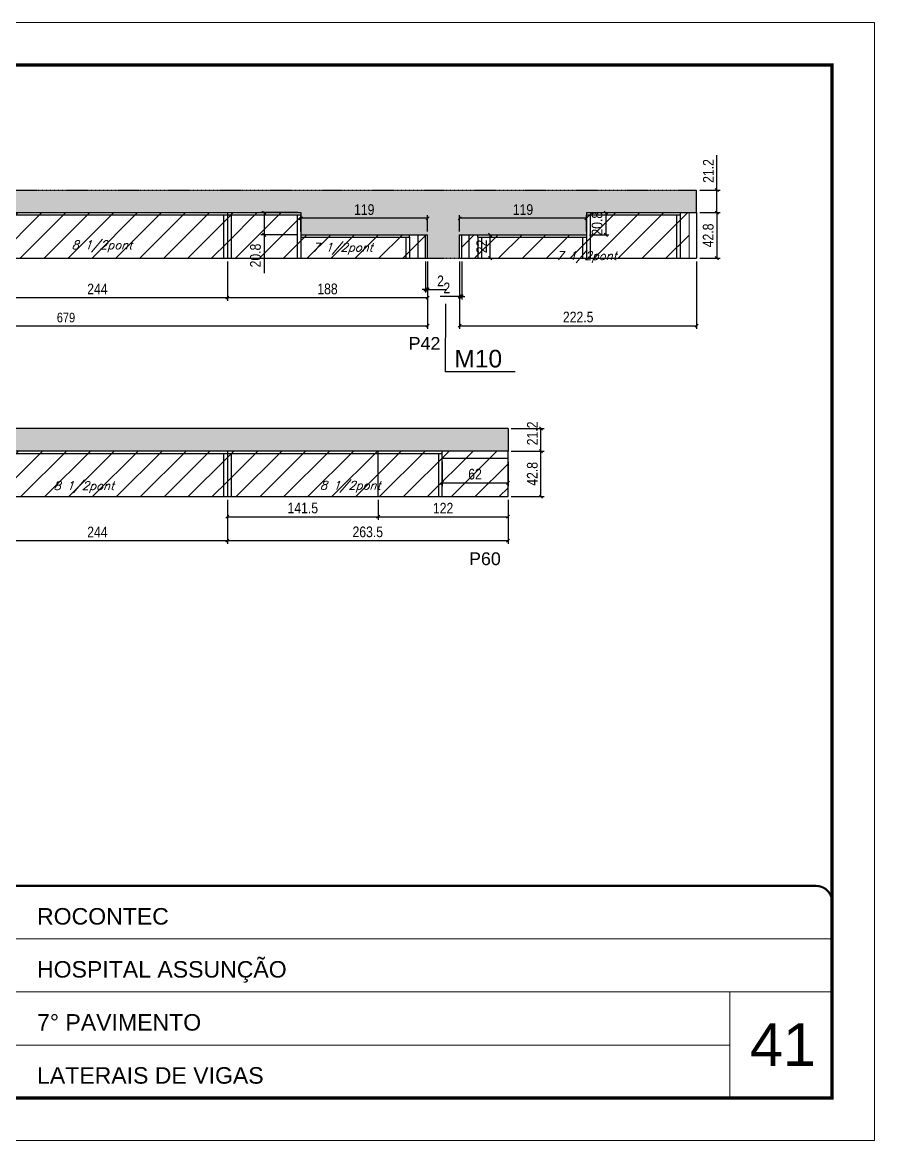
# Model space of a CAD drawing. Extents: x -20960 to -5926, y -2106 to 21915.
# Drawn here: x -11522 to -10722, y 9380 to 10430 of the extents above; entities that cross this region are included whole.
import ezdxf

# ---------------------------------------------------------------- set-up
doc = ezdxf.new("R2010")
doc.units = 0
doc.linetypes.add('CONTINUO', pattern=[0])
doc.linetypes.add('DASHED', pattern=[0.75, 0.5, -0.25])
for name, color, linetype in [('5', 5, 'Continuous'), ('COTA', 241, 'Continuous'), ('NOMENCLATURA', 7, 'Continuous'), ('Painéis', 200, 'Continuous'), ('SARR_2.2x7', 40, 'Continuous'), ('SARR_3.5x7', 81, 'Continuous'), ('texto', 7, 'Continuous')]:
    doc.layers.add(name, color=color, linetype=linetype)
for name, color, linetype, lineweight in [('CARIMBO', 255, 'Continuous', 9), ('Folhas', 255, 'Continuous', 9), ('Hachura', 251, 'Continuous', 9), ('Sarr 2.2x7', 40, 'Continuous', 9), ('SARRAFO DE PRESSAO', 251, 'DASHED', 9)]:
    doc.layers.add(name, color=color, linetype=linetype, lineweight=lineweight)
doc.styles.add('ARIAL', font='arial.ttf')
doc.styles.add('COTA TECNICA', font='techl___.ttf', dxfattribs={"height": 10})
doc.styles.add('COTA TECNICA-50', font='techl___.ttf', dxfattribs={"height": 9})
doc.styles.add('Romans', font='romans.shx')
doc.styles.get("Standard").update_dxf_attribs({"font": 'arial.ttf'})
doc.dimstyles.new('COTA PAINEL-50', dxfattribs={"dimtxt": 9, "dimasz": 3, "dimexe": 3, "dimexo": 3, "dimgap": 3, "dimtad": 1, "dimdec": 1, "dimzin": 12, "dimdsep": 46, "dimtxsty": 'COTA TECNICA-50', "dimblk1": 'OBLIQUE', "dimblk2": 'OBLIQUE', "dimsah": 1, "dimcen": 0.9, "dimclrd": 4, "dimclre": 4, "dimclrt": 240, "dimadec": 1, "dimazin": 3, "dimtfac": 1, "dimtdec": 1, "dimtmove": 0, "dimatfit": 3, "dimfxl": 1, "dimtolj": 1, "dimtzin": 12, "dimarcsym": 0})
doc.dimstyles.new('PAINEL', dxfattribs={"dimtxt": 10, "dimasz": 3, "dimexe": 3, "dimexo": 3, "dimgap": 3, "dimtad": 1, "dimdec": 1, "dimzin": 12, "dimdsep": 46, "dimtxsty": 'COTA TECNICA', "dimblk1": 'OBLIQUE', "dimblk2": 'OBLIQUE', "dimsah": 1, "dimcen": 0.9, "dimclrd": 4, "dimclre": 4, "dimclrt": 240, "dimadec": 1, "dimazin": 3, "dimtfac": 1, "dimtdec": 1, "dimtmove": 0, "dimatfit": 3, "dimfxl": 1, "dimtolj": 1, "dimtzin": 12, "dimarcsym": 0})

# ---------------------------------------------------------------- blocks, each defined once
blk = doc.blocks.new('9999999999')
at = {"color": 30, "linetype": 'CONTINUO'}
for p, q in [((98564.6, 34379.6), (99584, 34379.6)), ((98564.6, 34329.8), (99488, 34329.8)), ((99584, 34329.8), (99488, 34329.8)), ((99488, 34329.8), (99488, 34230.2)), ((98564.6, 34280), (99488, 34280))]:
    blk.add_line(p, q, dxfattribs=at)
at = {"color": 30, "linetype": 'CONTINUO', "const_width": 2}
blk.add_lwpolyline([(99584, 34230.2), (99584, 34414.4, 0.414214), (99569, 34429.4), (98229, 34429.4, 0.414214), (98214, 34414.4), (98214, 34245.2, 0.414214), (98229, 34230.2), (99584, 34230.2)], format="xyb", dxfattribs=at)
at = {"layer": 'Folhas'}
blk.add_lwpolyline([(98139, 34190.2), (99624, 34190.2), (99624, 35240.2), (98139, 35240.2)], close=True, dxfattribs=at)
at = {"layer": 'Folhas', "color": 30, "const_width": 3}
blk.add_lwpolyline([(98214, 34230.2), (99584, 34230.2), (99584, 35200.2), (98214, 35200.2)], close=True, dxfattribs=at)
at = {"color": 7, "linetype": 'Continuous', "ltscale": 5, "style": 'ARIAL'}
for s, height, p in [('ROCONTEC', 15.48, (98837.7, 34393.1)), ('HOSPITAL ASSUNÇÃO', 15.483, (98837.7, 34343.3)), ('7° PAVIMENTO', 15.483, (98837.7, 34293.5)), ('LATERAIS DE VIGAS', 15.483, (98837.7, 34243.7))]:
    blk.add_text(s, height=height, dxfattribs=at).set_placement(p)
blk = doc.blocks.new('_Oblique')
at = {"color": 0, "linetype": 'ByBlock', "lineweight": -2}
blk.add_line((-0.5, -0.5), (0.5, 0.5), dxfattribs=at)
blk = doc.blocks.new('*D1650')
at = {"layer": 'COTA', "color": 4, "linetype": 'ByBlock', "lineweight": -2, "transparency": 16777216}
for p, q in [((-11329.6, 10205.2), (-11329.6, 10168.2)), ((-11141.6, 10205.2), (-11141.6, 10168.2)), ((-11329.6, 10171.2), (-11141.6, 10171.2))]:
    blk.add_line(p, q, dxfattribs=at)
at = {"layer": 'Defpoints', "color": 0, "linetype": 'ByBlock', "transparency": 16777216}
for p in [(-11329.6, 10208.2), (-11141.6, 10208.2), (-11141.6, 10171.2)]:
    blk.add_point(p, dxfattribs=at)
at = {"layer": 'COTA', "color": 4, "linetype": 'ByBlock', "lineweight": -2, "transparency": 16777216, "xscale": 3, "yscale": 3, "zscale": 3, "rotation": 180}
blk.add_blockref('_Oblique', (-11329.6, 10171.2), dxfattribs=at)
at = {"layer": 'COTA', "color": 4, "linetype": 'ByBlock', "lineweight": -2, "transparency": 16777216, "xscale": 3, "yscale": 3, "zscale": 3}
blk.add_blockref('_Oblique', (-11141.6, 10171.2), dxfattribs=at)
at = {"layer": 'COTA', "color": 240, "linetype": 'ByBlock', "transparency": 16777216, "insert": (-11235.6, 10179.3), "char_height": 10, "attachment_point": 5, "style": 'COTA TECNICA'}
blk.add_mtext('\\A1;188', dxfattribs=at)
blk = doc.blocks.new('*D1422')
at = {"layer": 'COTA', "color": 4, "linetype": 'ByBlock', "lineweight": -2, "transparency": 16777216}
for p, q in [((-11111.6, 10205.2), (-11111.6, 10141.8)), ((-10889.1, 10205.2), (-10889.1, 10141.8)), ((-11111.6, 10144.8), (-10889.1, 10144.8))]:
    blk.add_line(p, q, dxfattribs=at)
at = {"layer": 'Defpoints', "color": 0, "linetype": 'ByBlock', "transparency": 16777216}
for p in [(-11111.6, 10208.2), (-10889.1, 10208.2), (-10889.1, 10144.8)]:
    blk.add_point(p, dxfattribs=at)
at = {"layer": 'COTA', "color": 4, "linetype": 'ByBlock', "lineweight": -2, "transparency": 16777216, "xscale": 3, "yscale": 3, "zscale": 3, "rotation": 180}
blk.add_blockref('_Oblique', (-11111.6, 10144.8), dxfattribs=at)
at = {"layer": 'COTA', "color": 4, "linetype": 'ByBlock', "lineweight": -2, "transparency": 16777216, "xscale": 3, "yscale": 3, "zscale": 3}
blk.add_blockref('_Oblique', (-10889.1, 10144.8), dxfattribs=at)
at = {"layer": 'COTA', "color": 240, "linetype": 'ByBlock', "transparency": 16777216, "insert": (-11000.3, 10152.9), "char_height": 10, "attachment_point": 5, "style": 'COTA TECNICA'}
blk.add_mtext('\\A1;222.5', dxfattribs=at)
blk = doc.blocks.new('*D1651')
at = {"layer": 'COTA', "color": 4, "linetype": 'ByBlock', "lineweight": -2, "transparency": 16777216}
for p, q in [((-10989.6, 10251), (-10971.4, 10251)), ((-10974.4, 10251), (-10974.4, 10230.2)), ((-10989.6, 10230.2), (-10971.4, 10230.2))]:
    blk.add_line(p, q, dxfattribs=at)
at = {"layer": 'Defpoints', "color": 0, "linetype": 'ByBlock', "transparency": 16777216}
for p in [(-10992.6, 10251), (-10992.6, 10230.2), (-10974.4, 10230.2)]:
    blk.add_point(p, dxfattribs=at)
at = {"layer": 'COTA', "color": 4, "linetype": 'ByBlock', "lineweight": -2, "transparency": 16777216, "xscale": 3, "yscale": 3, "zscale": 3}
for p, rotation in [((-10974.4, 10251), 90), ((-10974.4, 10230.2), 270)]:
    blk.add_blockref('_Oblique', p, dxfattribs=dict(at, rotation=rotation))
at = {"layer": 'COTA', "color": 240, "linetype": 'ByBlock', "transparency": 16777216, "insert": (-10982.5, 10240.6), "char_height": 10, "attachment_point": 5, "rotation": 90, "style": 'COTA TECNICA'}
blk.add_mtext('\\A1;20.8', dxfattribs=at)
blk = doc.blocks.new('*D1652')
at = {"layer": 'COTA', "color": 4, "linetype": 'ByBlock', "lineweight": -2, "transparency": 16777216}
for p, q in [((-11111.6, 10233.2), (-11111.6, 10248.7)), ((-10992.6, 10233.2), (-10992.6, 10248.7)), ((-10992.6, 10245.7), (-11111.6, 10245.7))]:
    blk.add_line(p, q, dxfattribs=at)
at = {"layer": 'Defpoints', "color": 0, "linetype": 'ByBlock', "transparency": 16777216}
for p in [(-11111.6, 10245.7), (-11111.6, 10230.2), (-10992.6, 10230.2)]:
    blk.add_point(p, dxfattribs=at)
at = {"layer": 'COTA', "color": 4, "linetype": 'ByBlock', "lineweight": -2, "transparency": 16777216, "xscale": 3, "yscale": 3, "zscale": 3, "rotation": 180}
blk.add_blockref('_Oblique', (-11111.6, 10245.7), dxfattribs=at)
at = {"layer": 'COTA', "color": 4, "linetype": 'ByBlock', "lineweight": -2, "transparency": 16777216, "xscale": 3, "yscale": 3, "zscale": 3}
blk.add_blockref('_Oblique', (-10992.6, 10245.7), dxfattribs=at)
at = {"layer": 'COTA', "color": 240, "linetype": 'ByBlock', "transparency": 16777216, "insert": (-11052.1, 10253.8), "char_height": 10, "attachment_point": 5, "style": 'COTA TECNICA'}
blk.add_mtext('\\A1;119', dxfattribs=at)
blk = doc.blocks.new('*D1653')
at = {"layer": 'COTA', "color": 4, "linetype": 'ByBlock', "lineweight": -2, "transparency": 16777216}
for p, q in [((-11143.6, 10205.2), (-11143.6, 10175.9)), ((-11141.6, 10205.2), (-11141.6, 10175.9)), ((-11143.6, 10178.9), (-11146.6, 10178.9)), ((-11143.6, 10178.9), (-11141.6, 10178.9)), ((-11141.6, 10178.9), (-11123.5, 10178.9))]:
    blk.add_line(p, q, dxfattribs=at)
at = {"layer": 'Defpoints', "color": 0, "linetype": 'ByBlock', "transparency": 16777216}
for p in [(-11143.6, 10208.2), (-11141.6, 10208.2), (-11141.6, 10178.9)]:
    blk.add_point(p, dxfattribs=at)
at = {"layer": 'COTA', "color": 4, "linetype": 'ByBlock', "lineweight": -2, "transparency": 16777216, "xscale": 3, "yscale": 3, "zscale": 3}
blk.add_blockref('_Oblique', (-11143.6, 10178.9), dxfattribs=at)
at = {"layer": 'COTA', "color": 4, "linetype": 'ByBlock', "lineweight": -2, "transparency": 16777216, "xscale": 3, "yscale": 3, "zscale": 3, "rotation": 180}
blk.add_blockref('_Oblique', (-11141.6, 10178.9), dxfattribs=at)
at = {"layer": 'COTA', "color": 240, "linetype": 'ByBlock', "transparency": 16777216, "insert": (-11129.5, 10186.9), "char_height": 10, "attachment_point": 5, "style": 'COTA TECNICA'}
blk.add_mtext('\\A1;2', dxfattribs=at)
blk = doc.blocks.new('*D1654')
at = {"layer": 'COTA', "color": 4, "linetype": 'ByBlock', "lineweight": -2, "transparency": 16777216}
for p, q in [((-11111.6, 10205.2), (-11111.6, 10169.3)), ((-11109.6, 10205.2), (-11109.6, 10169.3)), ((-11111.6, 10172.3), (-11129.7, 10172.3)), ((-11109.6, 10172.3), (-11111.6, 10172.3)), ((-11109.6, 10172.3), (-11106.6, 10172.3))]:
    blk.add_line(p, q, dxfattribs=at)
at = {"layer": 'Defpoints', "color": 0, "linetype": 'ByBlock', "transparency": 16777216}
for p in [(-11111.6, 10208.2), (-11109.6, 10208.2), (-11111.6, 10172.3)]:
    blk.add_point(p, dxfattribs=at)
at = {"layer": 'COTA', "color": 4, "linetype": 'ByBlock', "lineweight": -2, "transparency": 16777216, "xscale": 3, "yscale": 3, "zscale": 3}
blk.add_blockref('_Oblique', (-11111.6, 10172.3), dxfattribs=at)
at = {"layer": 'COTA', "color": 4, "linetype": 'ByBlock', "lineweight": -2, "transparency": 16777216, "xscale": 3, "yscale": 3, "zscale": 3, "rotation": 180}
blk.add_blockref('_Oblique', (-11109.6, 10172.3), dxfattribs=at)
at = {"layer": 'COTA', "color": 240, "linetype": 'ByBlock', "transparency": 16777216, "insert": (-11123.6, 10180.3), "char_height": 10, "attachment_point": 5, "style": 'COTA TECNICA'}
blk.add_mtext('\\A1;2', dxfattribs=at)
blk = doc.blocks.new('*D1655')
at = {"layer": 'COTA', "color": 4, "linetype": 'ByBlock', "lineweight": -2, "transparency": 16777216}
for p, q in [((-11260.6, 10233.2), (-11260.6, 10248.7)), ((-11141.6, 10233.2), (-11141.6, 10248.7)), ((-11141.6, 10245.7), (-11260.6, 10245.7))]:
    blk.add_line(p, q, dxfattribs=at)
at = {"layer": 'Defpoints', "color": 0, "linetype": 'ByBlock', "transparency": 16777216}
for p in [(-11260.6, 10245.7), (-11260.6, 10230.2), (-11141.6, 10230.2)]:
    blk.add_point(p, dxfattribs=at)
at = {"layer": 'COTA', "color": 4, "linetype": 'ByBlock', "lineweight": -2, "transparency": 16777216, "xscale": 3, "yscale": 3, "zscale": 3, "rotation": 180}
blk.add_blockref('_Oblique', (-11260.6, 10245.7), dxfattribs=at)
at = {"layer": 'COTA', "color": 4, "linetype": 'ByBlock', "lineweight": -2, "transparency": 16777216, "xscale": 3, "yscale": 3, "zscale": 3}
blk.add_blockref('_Oblique', (-11141.6, 10245.7), dxfattribs=at)
at = {"layer": 'COTA', "color": 240, "linetype": 'ByBlock', "transparency": 16777216, "insert": (-11201.1, 10253.8), "char_height": 10, "attachment_point": 5, "style": 'COTA TECNICA'}
blk.add_mtext('\\A1;119', dxfattribs=at)
blk = doc.blocks.new('*D1656')
at = {"layer": 'COTA', "color": 4, "linetype": 'ByBlock', "lineweight": -2, "transparency": 16777216}
for p, q in [((-11263.6, 10251), (-11298.1, 10251)), ((-11295.1, 10251), (-11295.1, 10230.2)), ((-11263.6, 10230.2), (-11298.1, 10230.2)), ((-11295.1, 10230.2), (-11295.1, 10194.2))]:
    blk.add_line(p, q, dxfattribs=at)
at = {"layer": 'Defpoints', "color": 0, "linetype": 'ByBlock', "transparency": 16777216}
for p in [(-11260.6, 10251), (-11295.1, 10230.2), (-11260.6, 10230.2)]:
    blk.add_point(p, dxfattribs=at)
at = {"layer": 'COTA', "color": 4, "linetype": 'ByBlock', "lineweight": -2, "transparency": 16777216, "xscale": 3, "yscale": 3, "zscale": 3}
for p, rotation in [((-11295.1, 10251), 90), ((-11295.1, 10230.2), 270)]:
    blk.add_blockref('_Oblique', p, dxfattribs=dict(at, rotation=rotation))
at = {"layer": 'COTA', "color": 240, "linetype": 'ByBlock', "transparency": 16777216, "insert": (-11303.2, 10210.7), "char_height": 10, "attachment_point": 5, "rotation": 90, "style": 'COTA TECNICA'}
blk.add_mtext('\\A1;20.8', dxfattribs=at)
blk = doc.blocks.new('*D1423')
at = {"layer": 'COTA', "color": 4, "linetype": 'ByBlock', "lineweight": -2, "transparency": 16777216}
for p, q in [((-10886.1, 10251), (-10867.1, 10251)), ((-10870.1, 10251), (-10870.1, 10208.2)), ((-10886.1, 10208.2), (-10867.1, 10208.2))]:
    blk.add_line(p, q, dxfattribs=at)
at = {"layer": 'Defpoints', "color": 0, "linetype": 'ByBlock', "transparency": 16777216}
for p in [(-10889.1, 10251), (-10889.1, 10208.2), (-10870.1, 10208.2)]:
    blk.add_point(p, dxfattribs=at)
at = {"layer": 'COTA', "color": 4, "linetype": 'ByBlock', "lineweight": -2, "transparency": 16777216, "xscale": 3, "yscale": 3, "zscale": 3}
for p, rotation in [((-10870.1, 10251), 90), ((-10870.1, 10208.2), 270)]:
    blk.add_blockref('_Oblique', p, dxfattribs=dict(at, rotation=rotation))
at = {"layer": 'COTA', "color": 240, "linetype": 'ByBlock', "transparency": 16777216, "insert": (-10878.2, 10229.6), "char_height": 10, "attachment_point": 5, "rotation": 90, "style": 'COTA TECNICA'}
blk.add_mtext('\\A1;42.8', dxfattribs=at)
blk = doc.blocks.new('*D1424')
at = {"layer": 'COTA', "color": 4, "linetype": 'ByBlock', "lineweight": -2, "transparency": 16777216}
for p, q in [((-10870.1, 10272.2), (-10870.1, 10304.9)), ((-10886.1, 10272.2), (-10867.1, 10272.2)), ((-10870.1, 10251), (-10870.1, 10272.2)), ((-10886.1, 10251), (-10867.1, 10251))]:
    blk.add_line(p, q, dxfattribs=at)
at = {"layer": 'Defpoints', "color": 0, "linetype": 'ByBlock', "transparency": 16777216}
for p in [(-10889.1, 10272.2), (-10870.1, 10272.2), (-10889.1, 10251)]:
    blk.add_point(p, dxfattribs=at)
at = {"layer": 'COTA', "color": 4, "linetype": 'ByBlock', "lineweight": -2, "transparency": 16777216, "xscale": 3, "yscale": 3, "zscale": 3}
for p, rotation in [((-10870.1, 10272.2), 90), ((-10870.1, 10251), 270)]:
    blk.add_blockref('_Oblique', p, dxfattribs=dict(at, rotation=rotation))
at = {"layer": 'COTA', "color": 240, "linetype": 'ByBlock', "transparency": 16777216, "insert": (-10878.1, 10290.1), "char_height": 10, "attachment_point": 5, "rotation": 90, "style": 'COTA TECNICA'}
blk.add_mtext('\\A1;21.2', dxfattribs=at)
blk = doc.blocks.new('*D1657')
at = {"layer": 'COTA', "color": 4, "linetype": 'ByBlock', "lineweight": -2, "transparency": 16777216}
for p, q in [((-11573.6, 10205.2), (-11573.6, 10168.2)), ((-11329.6, 10205.2), (-11329.6, 10168.2)), ((-11573.6, 10171.2), (-11329.6, 10171.2))]:
    blk.add_line(p, q, dxfattribs=at)
at = {"layer": 'Defpoints', "color": 0, "linetype": 'ByBlock', "transparency": 16777216}
for p in [(-11573.6, 10208.2), (-11329.6, 10208.2), (-11329.6, 10171.2)]:
    blk.add_point(p, dxfattribs=at)
at = {"layer": 'COTA', "color": 4, "linetype": 'ByBlock', "lineweight": -2, "transparency": 16777216, "xscale": 3, "yscale": 3, "zscale": 3, "rotation": 180}
blk.add_blockref('_Oblique', (-11573.6, 10171.2), dxfattribs=at)
at = {"layer": 'COTA', "color": 4, "linetype": 'ByBlock', "lineweight": -2, "transparency": 16777216, "xscale": 3, "yscale": 3, "zscale": 3}
blk.add_blockref('_Oblique', (-11329.6, 10171.2), dxfattribs=at)
at = {"layer": 'COTA', "color": 240, "linetype": 'ByBlock', "transparency": 16777216, "insert": (-11451.6, 10179.3), "char_height": 10, "attachment_point": 5, "style": 'COTA TECNICA'}
blk.add_mtext('\\A1;244', dxfattribs=at)
blk = doc.blocks.new('*D1658')
at = {"layer": 'COTA', "color": 4, "linetype": 'ByBlock', "lineweight": -2, "transparency": 16777216}
for p, q in [((-11091.6, 10230.2), (-11079.9, 10230.2)), ((-11082.9, 10208.2), (-11082.9, 10230.2)), ((-11091.6, 10208.2), (-11079.9, 10208.2))]:
    blk.add_line(p, q, dxfattribs=at)
at = {"layer": 'Defpoints', "color": 0, "linetype": 'ByBlock', "transparency": 16777216}
for p in [(-11094.6, 10230.2), (-11082.9, 10230.2), (-11094.6, 10208.2)]:
    blk.add_point(p, dxfattribs=at)
at = {"layer": 'COTA', "color": 4, "linetype": 'ByBlock', "lineweight": -2, "transparency": 16777216, "xscale": 3, "yscale": 3, "zscale": 3}
for p, rotation in [((-11082.9, 10230.2), 90), ((-11082.9, 10208.2), 270)]:
    blk.add_blockref('_Oblique', p, dxfattribs=dict(at, rotation=rotation))
at = {"layer": 'COTA', "color": 240, "linetype": 'ByBlock', "transparency": 16777216, "insert": (-11090.9, 10219.2), "char_height": 10, "attachment_point": 5, "rotation": 90, "style": 'COTA TECNICA'}
blk.add_mtext('\\A1;22', dxfattribs=at)
blk = doc.blocks.new('*D1659')
at = {"layer": 'COTA', "color": 4, "linetype": 'ByBlock', "lineweight": -2, "transparency": 16777216}
for p, q in [((-11820.6, 10205.2), (-11820.6, 10141.8)), ((-11141.6, 10205.2), (-11141.6, 10141.8)), ((-11820.6, 10144.8), (-11141.6, 10144.8))]:
    blk.add_line(p, q, dxfattribs=at)
at = {"layer": 'Defpoints', "color": 0, "linetype": 'ByBlock', "transparency": 16777216}
for p in [(-11820.6, 10208.2), (-11141.6, 10208.2), (-11141.6, 10144.8)]:
    blk.add_point(p, dxfattribs=at)
at = {"layer": 'COTA', "color": 4, "linetype": 'ByBlock', "lineweight": -2, "transparency": 16777216, "xscale": 3, "yscale": 3, "zscale": 3, "rotation": 180}
blk.add_blockref('_Oblique', (-11820.6, 10144.8), dxfattribs=at)
at = {"layer": 'COTA', "color": 4, "linetype": 'ByBlock', "lineweight": -2, "transparency": 16777216, "xscale": 3, "yscale": 3, "zscale": 3}
blk.add_blockref('_Oblique', (-11141.6, 10144.8), dxfattribs=at)
at = {"layer": 'COTA', "color": 240, "linetype": 'ByBlock', "transparency": 16777216, "insert": (-11481.1, 10152.4), "char_height": 9, "attachment_point": 5, "style": 'COTA TECNICA-50'}
blk.add_mtext('\\A1;679', dxfattribs=at)
blk = doc.blocks.new('*D1661')
at = {"layer": 'COTA', "color": 4, "lineweight": -2, "ltscale": 25, "transparency": 16777216}
for p, q in [((-11573.6, 9981.3), (-11573.6, 9940)), ((-11329.6, 9981.3), (-11329.6, 9940)), ((-11573.6, 9943), (-11329.6, 9943))]:
    blk.add_line(p, q, dxfattribs=at)
at = {"layer": 'Defpoints', "color": 0, "ltscale": 25, "transparency": 16777216}
for p in [(-11573.6, 9984.3), (-11329.6, 9984.3), (-11329.6, 9943)]:
    blk.add_point(p, dxfattribs=at)
at = {"layer": 'COTA', "color": 4, "lineweight": -2, "ltscale": 25, "transparency": 16777216, "xscale": 3, "yscale": 3, "zscale": 3, "rotation": 180}
blk.add_blockref('_Oblique', (-11573.6, 9943), dxfattribs=at)
at = {"layer": 'COTA', "color": 4, "lineweight": -2, "ltscale": 25, "transparency": 16777216, "xscale": 3, "yscale": 3, "zscale": 3}
blk.add_blockref('_Oblique', (-11329.6, 9943), dxfattribs=at)
at = {"layer": 'COTA', "color": 240, "ltscale": 25, "transparency": 16777216, "insert": (-11451.6, 9951.1), "char_height": 10, "attachment_point": 5, "style": 'COTA TECNICA'}
blk.add_mtext('\\A1;244', dxfattribs=at)
blk = doc.blocks.new('*D1662')
at = {"layer": 'COTA', "color": 4, "lineweight": -2, "ltscale": 25, "transparency": 16777216}
for p, q in [((-11329.6, 9981.3), (-11329.6, 9940)), ((-11066.1, 9981.3), (-11066.1, 9940)), ((-11329.6, 9943), (-11066.1, 9943))]:
    blk.add_line(p, q, dxfattribs=at)
at = {"layer": 'Defpoints', "color": 0, "ltscale": 25, "transparency": 16777216}
for p in [(-11329.6, 9984.3), (-11066.1, 9984.3), (-11066.1, 9943)]:
    blk.add_point(p, dxfattribs=at)
at = {"layer": 'COTA', "color": 4, "lineweight": -2, "ltscale": 25, "transparency": 16777216, "xscale": 3, "yscale": 3, "zscale": 3, "rotation": 180}
blk.add_blockref('_Oblique', (-11329.6, 9943), dxfattribs=at)
at = {"layer": 'COTA', "color": 4, "lineweight": -2, "ltscale": 25, "transparency": 16777216, "xscale": 3, "yscale": 3, "zscale": 3}
blk.add_blockref('_Oblique', (-11066.1, 9943), dxfattribs=at)
at = {"layer": 'COTA', "color": 240, "ltscale": 25, "transparency": 16777216, "insert": (-11197.8, 9951.2), "char_height": 10, "attachment_point": 5, "style": 'COTA TECNICA'}
blk.add_mtext('\\A1;263.5', dxfattribs=at)
blk = doc.blocks.new('*D1663')
at = {"layer": 'COTA', "color": 4, "lineweight": -2, "ltscale": 25, "transparency": 16777216}
for p, q in [((-11329.6, 9981.3), (-11329.6, 9962.5)), ((-11188.1, 9981.3), (-11188.1, 9962.5)), ((-11329.6, 9965.5), (-11188.1, 9965.5))]:
    blk.add_line(p, q, dxfattribs=at)
at = {"layer": 'Defpoints', "color": 0, "ltscale": 25, "transparency": 16777216}
for p in [(-11329.6, 9984.3), (-11188.1, 9984.3), (-11188.1, 9965.5)]:
    blk.add_point(p, dxfattribs=at)
at = {"layer": 'COTA', "color": 4, "lineweight": -2, "ltscale": 25, "transparency": 16777216, "xscale": 3, "yscale": 3, "zscale": 3, "rotation": 180}
blk.add_blockref('_Oblique', (-11329.6, 9965.5), dxfattribs=at)
at = {"layer": 'COTA', "color": 4, "lineweight": -2, "ltscale": 25, "transparency": 16777216, "xscale": 3, "yscale": 3, "zscale": 3}
blk.add_blockref('_Oblique', (-11188.1, 9965.5), dxfattribs=at)
at = {"layer": 'COTA', "color": 240, "ltscale": 25, "transparency": 16777216, "insert": (-11258.8, 9973.6), "char_height": 10, "attachment_point": 5, "style": 'COTA TECNICA'}
blk.add_mtext('\\A1;141.5', dxfattribs=at)
blk = doc.blocks.new('*D1664')
at = {"layer": 'COTA', "color": 4, "lineweight": -2, "ltscale": 25, "transparency": 16777216}
for p, q in [((-11188.1, 9981.3), (-11188.1, 9962.5)), ((-11066.1, 9981.3), (-11066.1, 9962.5)), ((-11188.1, 9965.5), (-11066.1, 9965.5))]:
    blk.add_line(p, q, dxfattribs=at)
at = {"layer": 'Defpoints', "color": 0, "ltscale": 25, "transparency": 16777216}
for p in [(-11188.1, 9984.3), (-11066.1, 9984.3), (-11066.1, 9965.5)]:
    blk.add_point(p, dxfattribs=at)
at = {"layer": 'COTA', "color": 4, "lineweight": -2, "ltscale": 25, "transparency": 16777216, "xscale": 3, "yscale": 3, "zscale": 3, "rotation": 180}
blk.add_blockref('_Oblique', (-11188.1, 9965.5), dxfattribs=at)
at = {"layer": 'COTA', "color": 4, "lineweight": -2, "ltscale": 25, "transparency": 16777216, "xscale": 3, "yscale": 3, "zscale": 3}
blk.add_blockref('_Oblique', (-11066.1, 9965.5), dxfattribs=at)
at = {"layer": 'COTA', "color": 240, "ltscale": 25, "transparency": 16777216, "insert": (-11127.1, 9973.5), "char_height": 10, "attachment_point": 5, "style": 'COTA TECNICA'}
blk.add_mtext('\\A1;122', dxfattribs=at)
blk = doc.blocks.new('*D1665')
at = {"layer": 'COTA', "color": 4, "lineweight": -2, "ltscale": 25, "transparency": 16777216}
for p, q in [((-11128.1, 10017.1), (-11128.1, 9994.3)), ((-11066.1, 10017.1), (-11066.1, 9994.3)), ((-11128.1, 9997.3), (-11066.1, 9997.3))]:
    blk.add_line(p, q, dxfattribs=at)
at = {"layer": 'Defpoints', "color": 0, "ltscale": 25, "transparency": 16777216}
for p in [(-11128.1, 10020.1), (-11066.1, 10020.1), (-11066.1, 9997.3)]:
    blk.add_point(p, dxfattribs=at)
at = {"layer": 'COTA', "color": 4, "lineweight": -2, "ltscale": 25, "transparency": 16777216, "xscale": 3, "yscale": 3, "zscale": 3, "rotation": 180}
blk.add_blockref('_Oblique', (-11128.1, 9997.3), dxfattribs=at)
at = {"layer": 'COTA', "color": 4, "lineweight": -2, "ltscale": 25, "transparency": 16777216, "xscale": 3, "yscale": 3, "zscale": 3}
blk.add_blockref('_Oblique', (-11066.1, 9997.3), dxfattribs=at)
at = {"layer": 'COTA', "color": 240, "ltscale": 25, "transparency": 16777216, "insert": (-11097.1, 10005.4), "char_height": 10, "attachment_point": 5, "style": 'COTA TECNICA'}
blk.add_mtext('\\A1;62', dxfattribs=at)
blk = doc.blocks.new('*D1666')
at = {"layer": 'COTA', "color": 4, "lineweight": -2, "ltscale": 25, "transparency": 16777216}
for p, q in [((-11063.1, 10048.3), (-11032.2, 10048.3)), ((-11035.2, 10027.1), (-11035.2, 10048.3)), ((-11063.1, 10027.1), (-11032.2, 10027.1))]:
    blk.add_line(p, q, dxfattribs=at)
at = {"layer": 'Defpoints', "color": 0, "ltscale": 25, "transparency": 16777216}
for p in [(-11066.1, 10048.3), (-11035.2, 10048.3), (-11066.1, 10027.1)]:
    blk.add_point(p, dxfattribs=at)
at = {"layer": 'COTA', "color": 4, "lineweight": -2, "ltscale": 25, "transparency": 16777216, "xscale": 3, "yscale": 3, "zscale": 3}
for p, rotation in [((-11035.2, 10048.3), 90), ((-11035.2, 10027.1), 270)]:
    blk.add_blockref('_Oblique', p, dxfattribs=dict(at, rotation=rotation))
at = {"layer": 'COTA', "color": 240, "ltscale": 25, "transparency": 16777216, "insert": (-11043.3, 10043.7), "char_height": 10, "attachment_point": 5, "rotation": 90, "style": 'COTA TECNICA'}
blk.add_mtext('\\A1;21.2', dxfattribs=at)
blk = doc.blocks.new('*D1667')
at = {"layer": 'COTA', "color": 4, "lineweight": -2, "ltscale": 25, "transparency": 16777216}
for p, q in [((-11063.1, 10027.1), (-11032.2, 10027.1)), ((-11035.2, 9984.3), (-11035.2, 10027.1)), ((-11063.1, 9984.3), (-11032.2, 9984.3))]:
    blk.add_line(p, q, dxfattribs=at)
at = {"layer": 'Defpoints', "color": 0, "ltscale": 25, "transparency": 16777216}
for p in [(-11066.1, 10027.1), (-11035.2, 10027.1), (-11066.1, 9984.3)]:
    blk.add_point(p, dxfattribs=at)
at = {"layer": 'COTA', "color": 4, "lineweight": -2, "ltscale": 25, "transparency": 16777216, "xscale": 3, "yscale": 3, "zscale": 3}
for p, rotation in [((-11035.2, 10027.1), 90), ((-11035.2, 9984.3), 270)]:
    blk.add_blockref('_Oblique', p, dxfattribs=dict(at, rotation=rotation))
at = {"layer": 'COTA', "color": 240, "ltscale": 25, "transparency": 16777216, "insert": (-11043.3, 10005.7), "char_height": 10, "attachment_point": 5, "rotation": 90, "style": 'COTA TECNICA'}
blk.add_mtext('\\A1;42.8', dxfattribs=at)

msp = doc.modelspace()

# ---------------------------------------------------------------- hatches: boundary and pattern name
at = {"layer": 'COTA', "linetype": 'ByBlock'}
h = msp.add_hatch(dxfattribs=at)
h.set_pattern_fill('AR-CONC', color=256, scale=0.03)
h.set_pattern_definition([(50, (-152527.7897, -20616.602), (5.46554007, -0.47817257), [0.5715, -6.2865]), (355, (-152527.7897, -20616.602), (-1.05730264, 5.73170536), [0.4572, -5.02921753]), (100.4514447, (-152527.334, -20616.6416), (4.40823741, 5.25353256), [0.48570026, -5.34270734]), (46.1842, (-152527.79, -20615.078), (8.13237123, -1.26126984), [0.85725, -9.42975]), (96.6355576, (-152527.112, -20615.183), (7.122124, 7.42278374), [0.7285507, -8.01406824]), (351.184151, (-152527.79, -20615.078), (7.122124, 7.42278374), [0.685799, -7.54379196]), (21, (-152527.0277, -20615.459), (4.54843174, -3.06795595), [0.5715, -6.2865]), (326, (-152527.0277, -20615.459), (1.85406085, 5.52563898), [0.4572, -5.0292]), (71.451445, (-152526.6487, -20615.7144), (6.40249258, 2.45768307), [0.48570026, -5.34269813]), (37.5, (-152527.7897, -20616.6018), (0.092658098, 2.536651166), [0, -4.96824, 0, -5.1054, 0, -5.04825]), (7.5, (-152527.7897, -20616.6018), (2.004589875, 3.005417245), [0, -2.91084, 0, -4.85394, 0, -1.92405]), (327.5, (-152529.489, -20616.6018), (4.067717855, -0.17186232), [0, -1.905, 0, -5.9436, 0, -7.8867]), (317.5, (-152530.251, -20616.6018), (4.44387544, 0.76279473), [0, -2.4765, 0, -3.94716, 0, -5.6007])])
h.paths.add_polyline_path([(-11329.58, 10272.2), (-11820.58, 10272.2), (-11820.58, 10251), (-11329.58, 10251), (-11260.58, 10251), (-11260.58, 10230.2), (-11141.58, 10230.2), (-11141.58, 10208.32), (-11111.58, 10208.2), (-11111.58, 10230.2), (-10992.58, 10230.2), (-10992.58, 10251), (-10889.08, 10251), (-10889.08, 10272.2)])
h.paths.add_polyline_path([(-10972.66, 10223.89), (-10972.66, 10257.83), (-10993.24, 10257.83), (-10993.24, 10223.89)], flags=25)
h.paths.add_polyline_path([(-11063.77, 10243.88), (-11040.96, 10243.88), (-11040.96, 10264.47), (-11063.77, 10264.47)], flags=24)
h.paths.add_polyline_path([(-11212.77, 10243.88), (-11189.96, 10243.88), (-11189.96, 10264.47), (-11212.77, 10264.47)], flags=24)
h = msp.add_hatch(dxfattribs=at)
h.set_pattern_fill('AR-CONC', color=256, scale=0.03)
h.set_pattern_definition([(50, (-149344.2897, -18046.2945), (5.46554007, -0.47817257), [0.5715, -6.2865]), (355, (-149344.2897, -18046.2945), (-1.05730264, 5.73170536), [0.4572, -5.02921753]), (100.4514447, (-149343.834, -18046.3344), (4.40823741, 5.25353256), [0.48570026, -5.34270734]), (46.1842, (-149344.29, -18044.7705), (8.13237123, -1.26126984), [0.85725, -9.42975]), (96.6355576, (-149343.612, -18044.876), (7.122124, 7.42278374), [0.7285507, -8.01406824]), (351.184151, (-149344.29, -18044.7705), (7.122124, 7.42278374), [0.685799, -7.54379196]), (21, (-149343.5277, -18045.1515), (4.54843174, -3.06795595), [0.5715, -6.2865]), (326, (-149343.5277, -18045.1515), (1.85406085, 5.52563898), [0.4572, -5.0292]), (71.451445, (-149343.1487, -18045.407), (6.40249258, 2.45768307), [0.48570026, -5.34269813]), (37.5, (-149344.2897, -18046.2945), (0.092658098, 2.536651166), [0, -4.96824, 0, -5.1054, 0, -5.04825]), (7.5, (-149344.2897, -18046.2945), (2.004589875, 3.005417245), [0, -2.91084, 0, -4.85394, 0, -1.92405]), (327.5, (-149345.989, -18046.2945), (4.067717855, -0.17186232), [0, -1.905, 0, -5.9436, 0, -7.8867]), (317.5, (-149346.751, -18046.2945), (4.44387544, 0.76279473), [0, -2.4765, 0, -3.94716, 0, -5.6007])])
h.paths.add_polyline_path([(-11066.08, 10048.3), (-11817.58, 10048.3), (-11817.58, 10027.1), (-11066.08, 10027.1)])
at = {"layer": 'Hachura', "ltscale": 25}
h = msp.add_hatch(dxfattribs=at)
h.set_pattern_fill('ANSI31', color=256, scale=5)
h.paths.add_polyline_path([(-11329.58, 10208.2), (-11329.58, 10251), (-11573.58, 10251), (-11573.58, 10208.2)])
h = msp.add_hatch(dxfattribs=at)
h.set_pattern_fill('ANSI31', color=256, scale=5)
h.paths.add_polyline_path([(-11329.58, 10208.2), (-11143.58, 10208.2), (-11143.58, 10230.2), (-11260.58, 10230.2), (-11260.58, 10251), (-11329.58, 10251)])
h = msp.add_hatch(dxfattribs=at)
h.set_pattern_fill('ANSI31', color=256, scale=5)
h.paths.add_polyline_path([(-10896.08, 10208.2), (-10896.08, 10251), (-10992.58, 10251), (-10992.58, 10230.2), (-11109.58, 10230.2), (-11109.58, 10208.2), (-10992.58, 10208.2)])
h.paths.add_polyline_path([(-10972.66, 10223.89), (-10972.66, 10257.83), (-10993.24, 10257.83), (-10993.24, 10223.89)], flags=9)
h.paths.add_polyline_path([(-11080.97, 10208.97), (-11080.97, 10229.93), (-11101.55, 10229.93), (-11101.55, 10208.97)], flags=24)
h.paths.add_polyline_path([(-11029.45, 10201.22), (-10961.83, 10201.22), (-10956.33, 10217.19), (-11023.95, 10217.19)], flags=9)
h = msp.add_hatch(dxfattribs=at)
h.set_pattern_fill('ANSI31', color=256, scale=5)
h.paths.add_polyline_path([(-11329.58, 9984.3), (-11329.58, 10027.1), (-11573.58, 10027.1), (-11573.58, 9984.3)])
h = msp.add_hatch(dxfattribs=at)
h.set_pattern_fill('ANSI31', color=256, scale=5)
h.paths.add_polyline_path([(-11329.58, 10027.1), (-11329.58, 9984.3), (-11188.08, 9984.3), (-11188.08, 10027.1)])
h = msp.add_hatch(dxfattribs=at)
h.set_pattern_fill('ANSI31', color=256, scale=5)
h.paths.add_polyline_path([(-11066.08, 9984.3), (-11066.08, 10027.1), (-11188.08, 10027.1), (-11188.08, 9984.3)])

# ---------------------------------------------------------------- linework, layer by layer
at = {"layer": 'COTA', "linetype": 'DASHED', "ltscale": 0.3}
for p, q in [((-11820.58, 10272.2), (-11329.58, 10272.2)), ((-11329.58, 10272.2), (-10889.08, 10272.2)), ((-11141.58, 10208.32), (-11111.58, 10208.2))]:
    msp.add_line(p, q, dxfattribs=at)
at = {"layer": 'COTA', "linetype": 'ByBlock'}
for p, q in [((-10889.08, 10251), (-10889.08, 10272.2)), ((-11260.58, 10230.2), (-11260.58, 10208.2)), ((-11066.08, 10048.3), (-11817.58, 10048.3)), ((-11066.08, 10048.3), (-11066.08, 10027.1))]:
    msp.add_line(p, q, dxfattribs=at)
at = {"layer": 'NOMENCLATURA', "linetype": 'Continuous'}
for p in [(-11124.86, 10165.25), (-11059.41, 10101.43)]:
    msp.add_line(p, (-11125.01, 10101.43), dxfattribs=at)
at = {"layer": 'Painéis', "linetype": 'ByBlock'}
for p, q in [((-11820.58, 10251), (-11329.58, 10251)), ((-11329.58, 10251), (-11329.58, 10208.2)), ((-11329.58, 10251), (-11260.58, 10251)), ((-11329.58, 10251), (-11329.58, 10208.2)), ((-11260.58, 10251), (-11260.58, 10230.2)), ((-10992.58, 10251), (-10889.08, 10251)), ((-10992.58, 10251), (-10992.58, 10230.2)), ((-10889.08, 10251), (-10889.08, 10208.2)), ((-11260.58, 10230.2), (-11141.58, 10230.2)), ((-11143.58, 10208.2), (-11143.58, 10230.2)), ((-11141.58, 10208.2), (-11141.58, 10230.2)), ((-11111.58, 10230.2), (-10992.58, 10230.2)), ((-11111.58, 10208.2), (-11111.58, 10230.2)), ((-11109.58, 10208.2), (-11109.58, 10230.2)), ((-11654.58, 10208.2), (-11329.58, 10208.2)), ((-11329.58, 10208.2), (-11141.58, 10208.2)), ((-11111.58, 10208.2), (-10992.58, 10208.2)), ((-10992.58, 10208.2), (-10889.08, 10208.2))]:
    msp.add_line(p, q, dxfattribs=at)
at = {"layer": 'Painéis', "ltscale": 25}
for p, q in [((-11066.08, 10027.1), (-11817.58, 10027.1)), ((-11329.58, 10027.1), (-11329.58, 9984.3)), ((-11188.08, 9984.3), (-11188.08, 10027.1)), ((-11066.08, 9984.3), (-11066.08, 10027.1)), ((-11817.58, 9984.3), (-11066.08, 9984.3))]:
    msp.add_line(p, q, dxfattribs=at)
at = {"layer": 'Sarr 2.2x7'}
msp.add_line((-10896.08, 10251), (-10896.08, 10208.2), dxfattribs=at)
at = {"layer": 'SARR_2.2x7', "linetype": 'Continuous'}
for p, q in [((-11573.58, 10248.8), (-11329.58, 10248.8)), ((-11329.58, 10248.8), (-11260.58, 10248.8)), ((-10992.58, 10248.8), (-10904.08, 10248.8)), ((-10904.08, 10248.8), (-10904.08, 10251)), ((-11260.58, 10228), (-11158.58, 10228)), ((-11158.58, 10228), (-11158.58, 10230.2)), ((-11150.58, 10208.2), (-11150.58, 10230.2)), ((-11102.58, 10208.2), (-11102.58, 10230.2)), ((-11094.58, 10228), (-11094.58, 10230.2)), ((-11094.58, 10228), (-10992.58, 10228)), ((-11573.58, 10024.9), (-11329.58, 10024.9)), ((-11329.58, 10024.9), (-11128.08, 10024.9)), ((-11066.08, 10020.1), (-11128.08, 10020.1))]:
    msp.add_line(p, q, dxfattribs=at)
at = {"layer": 'SARR_3.5x7'}
for p, q in [((-11333.08, 10248.8), (-11333.08, 10208.2)), ((-11326.13, 10248.8), (-11326.13, 10208.2)), ((-11264.04, 10248.8), (-11264.04, 10208.2)), ((-10989.08, 10248.8), (-10989.08, 10208.2)), ((-10907.58, 10208.2), (-10907.58, 10248.8)), ((-10904.08, 10208.2), (-10904.08, 10248.8)), ((-11162.08, 10228), (-11162.08, 10208.2)), ((-11158.58, 10228), (-11158.58, 10208.2)), ((-11094.58, 10228), (-11094.58, 10208.2)), ((-11091.13, 10228), (-11091.13, 10208.2)), ((-10996.08, 10228), (-10996.08, 10208.2)), ((-10992.58, 10230.2), (-10992.58, 10208.2)), ((-11333.08, 10024.9), (-11333.08, 9984.3)), ((-11326.08, 10024.9), (-11326.08, 9984.3)), ((-11131.54, 10024.9), (-11131.54, 9984.3)), ((-11128.08, 9984.3), (-11128.08, 10027.1))]:
    msp.add_line(p, q, dxfattribs=at)

# ---------------------------------------------------------------- block references
at = {"layer": 'SARRAFO DE PRESSAO', "color": 6, "linetype": 'ByBlock'}
msp.add_blockref('9999999999', (-110345.98, -24810.57), dxfattribs=at)

# ---------------------------------------------------------------- texts
at = {"layer": '5', "linetype": 'Continuous'}
for s, p in [('P42', (-11159.44, 10122.18)), ('P60', (-11102.74, 9920.01))]:
    msp.add_text(s, height=12, rotation=359.99996, dxfattribs=at).set_placement(p)
at = {"layer": 'CARIMBO', "style": 'ARIAL'}
msp.add_text('41', height=40, dxfattribs=at).set_placement((-10839.14, 9449.78))
at = {"layer": 'NOMENCLATURA', "linetype": 'Continuous'}
msp.add_text('M10', height=16.5, dxfattribs=at).set_placement((-11116.51, 10105.63))
at = {"layer": 'texto', "color": 2, "char_height": 8, "attachment_point": 5, "style": 'Romans'}
for s, insert in [('{\\Q19;\\C256;8 1/2pont}', (-11447.39, 10219.34)), ('{\\Q19;\\C256;7 1/2pont}', (-11221.53, 10217.14)), ('{\\Q19;\\C256;7 1/2pont}', (-10992.58, 10209.2)), ('{\\Q19;\\C256;8 1/2pont}', (-11464.38, 9993.26)), ('{\\Q19;\\C256;8 1/2pont}', (-11214.23, 9993.67))]:
    msp.add_mtext(s, dxfattribs=dict(at, insert=insert))

# ---------------------------------------------------------------- dimensions: what is measured, and where the dimension line sits
at = {"layer": 'COTA', "linetype": 'ByBlock'}
for base, p1, p2, picture, middle in [((-10870.06, 10272.2), (-10889.08, 10251), (-10889.08, 10272.2), '*D1424', (-10878.12, 10290.07)), ((-11295.08, 10230.2), (-11260.58, 10251), (-11260.58, 10230.2), '*D1656', (-11303.21, 10210.68)), ((-10870.06, 10208.2), (-10889.08, 10251), (-10889.08, 10208.2), '*D1423', (-10878.16, 10229.6)), ((-11082.9, 10230.2), (-11094.58, 10208.2), (-11094.58, 10230.2), '*D1658', (-11090.9, 10219.2))]:
    dim = msp.add_linear_dim(base=base, p1=p1, p2=p2, angle=90, dimstyle='PAINEL', dxfattribs=at)
    dim.commit()
    dim.dimension.update_dxf_attribs({"geometry": picture, "text_midpoint": middle})
for base, p1, p2, picture, middle in [((-11260.58, 10245.66), (-11141.58, 10230.2), (-11260.58, 10230.2), '*D1655', (-11201.08, 10245.66)), ((-11111.58, 10245.66), (-10992.58, 10230.2), (-11111.58, 10230.2), '*D1652', (-11052.08, 10245.66)), ((-11141.58, 10178.86), (-11143.58, 10208.2), (-11141.58, 10208.2), '*D1653', (-11129.53, 10178.86)), ((-11111.58, 10172.31), (-11109.58, 10208.2), (-11111.58, 10208.2), '*D1654', (-11123.64, 10172.31))]:
    dim = msp.add_linear_dim(base=base, p1=p1, p2=p2, dimstyle='PAINEL', dxfattribs=at)
    dim.commit()
    dim.dimension.update_dxf_attribs({"geometry": picture, "text_midpoint": middle, "dimtype": 160})
dim = msp.add_linear_dim(base=(-10974.36, 10230.2), p1=(-10992.58, 10251), p2=(-10992.58, 10230.2), angle=90, dimstyle='PAINEL', dxfattribs=at)
dim.commit()
dim.dimension.update_dxf_attribs({"geometry": '*D1651', "text_midpoint": (-10974.36, 10240.6), "dimtype": 160})
for base, p1, p2, dimstyle, override, picture, middle in [((-11141.58, 10144.78), (-11820.58, 10208.2), (-11141.58, 10208.2), 'COTA PAINEL-50', {"dimarcsym": 1}, '*D1659', (-11481.08, 10152.39)), ((-11329.58, 10171.25), (-11573.58, 10208.2), (-11329.58, 10208.2), 'PAINEL', {"dimtmove": 1}, '*D1657', (-11451.58, 10179.32)), ((-10889.08, 10144.78), (-11111.58, 10208.2), (-10889.08, 10208.2), 'PAINEL', {"dimtmove": 1}, '*D1422', (-11000.33, 10152.89))]:
    dim = msp.add_linear_dim(base=base, p1=p1, p2=p2, dimstyle=dimstyle, override=override, dxfattribs=at)
    dim.commit()
    dim.dimension.update_dxf_attribs({"geometry": picture, "text_midpoint": middle})
dim = msp.add_linear_dim(base=(-11141.58, 10171.25), p1=(-11329.58, 10208.2), p2=(-11141.58, 10208.2), dimstyle='PAINEL', dxfattribs=at)
dim.commit()
dim.dimension.update_dxf_attribs({"geometry": '*D1650', "text_midpoint": (-11235.58, 10179.34)})
at = {"layer": 'COTA', "ltscale": 25}
dim = msp.add_linear_dim(base=(-11035.21, 10048.3), p1=(-11066.08, 10027.1), p2=(-11066.08, 10048.3), angle=90, dimstyle='PAINEL', dxfattribs=at)
dim.commit()
dim.dimension.update_dxf_attribs({"geometry": '*D1666', "text_midpoint": (-11035.21, 10043.71), "dimtype": 160})
dim = msp.add_linear_dim(base=(-11035.21, 10027.1), p1=(-11066.08, 9984.3), p2=(-11066.08, 10027.1), angle=90, dimstyle='PAINEL', dxfattribs=at)
dim.commit()
dim.dimension.update_dxf_attribs({"geometry": '*D1667', "text_midpoint": (-11043.3, 10005.7)})
for base, p1, p2, picture, middle in [((-11066.08, 9997.28), (-11128.08, 10020.1), (-11066.08, 10020.1), '*D1665', (-11097.08, 10005.38)), ((-11188.08, 9965.49), (-11329.58, 9984.3), (-11188.08, 9984.3), '*D1663', (-11258.83, 9973.6))]:
    dim = msp.add_linear_dim(base=base, p1=p1, p2=p2, dimstyle='PAINEL', dxfattribs=at)
    dim.commit()
    dim.dimension.update_dxf_attribs({"geometry": picture, "text_midpoint": middle})
for base, p1, p2, picture, middle in [((-11329.58, 9943.03), (-11573.58, 9984.3), (-11329.58, 9984.3), '*D1661', (-11451.58, 9951.1)), ((-11066.08, 9943.03), (-11329.58, 9984.3), (-11066.08, 9984.3), '*D1662', (-11197.83, 9951.25)), ((-11066.08, 9965.49), (-11188.08, 9984.3), (-11066.08, 9984.3), '*D1664', (-11127.08, 9973.55))]:
    dim = msp.add_linear_dim(base=base, p1=p1, p2=p2, dimstyle='PAINEL', override={"dimtmove": 1}, dxfattribs=at)
    dim.commit()
    dim.dimension.update_dxf_attribs({"geometry": picture, "text_midpoint": middle})

doc.saveas('drawing.dxf')
